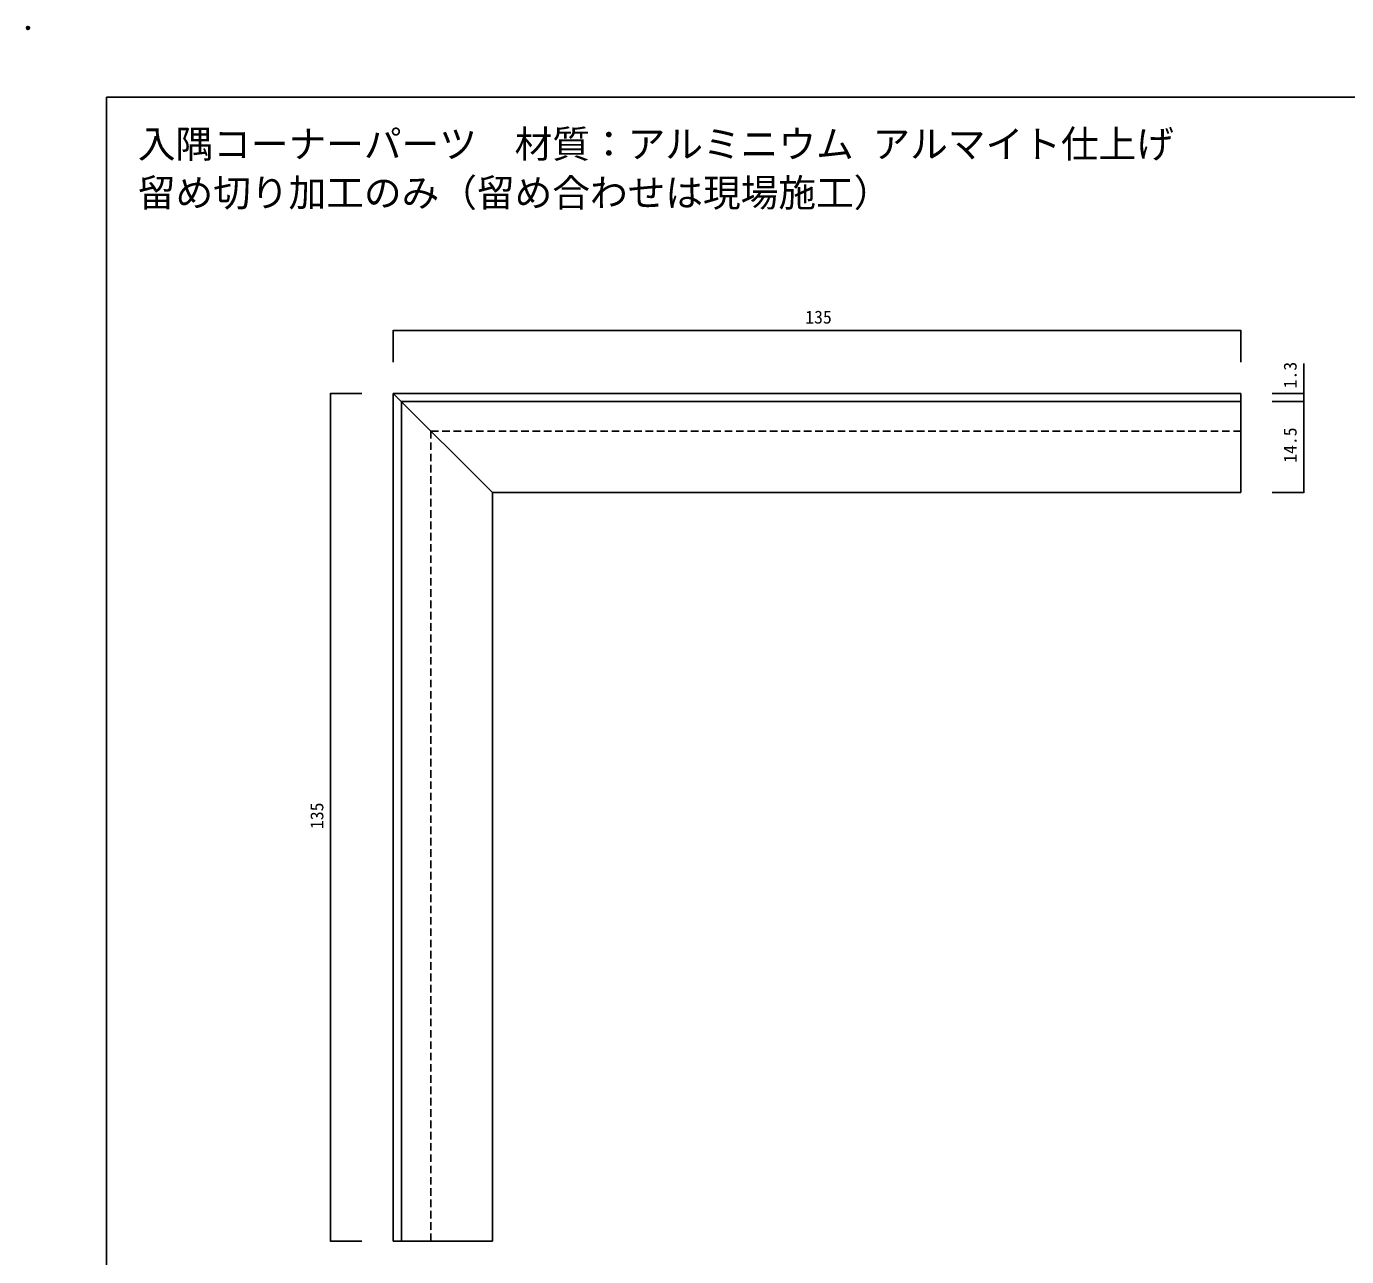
# Model space of a CAD drawing. Units: millimetres on the paper. Extents: x -210 to 210, y -149 to 149.
# Drawn here: x -210.2 to 0, y -47.2 to 148.8 of the extents above; entities that cross this region are included whole.
import ezdxf
from ezdxf.enums import TextEntityAlignment as Align

# ---------------------------------------------------------------- set-up
doc = ezdxf.new("R2010")
doc.units = ezdxf.units.MM
doc.header["$PDMODE"] = 32
doc.header["$PDSIZE"] = 0.5
doc.linetypes.add('DASHED1', pattern=[1.8, 1.2, -0.6])
for name, color, linetype in [('0-0', 7, 'Continuous'), ('1-0', 5, 'Continuous'), ('2-0', 5, 'Continuous'), ('3-0', 5, 'Continuous')]:
    doc.layers.add(name, color=color, linetype=linetype)
doc.styles.add('ＭＳ ゴシック', font='')
doc.styles.get('ＭＳ ゴシック').set_extended_font_data('MS Gothic')

msp = doc.modelspace()

# ---------------------------------------------------------------- linework, layer by layer
at = {"layer": '0-0', "color": 2}
for p, q in [((-197.5, -137.5), (-197.5, 137.5)), ((-197.5, 137.5), (197.5, 137.5))]:
    msp.add_line(p, q, dxfattribs=at)
at = {"layer": '0-0'}
msp.add_point((-210, 148.5), dxfattribs=at)
at = {"layer": '1-0', "color": 7}
for p, q in [((-151.835, 90.301), (-16.835, 90.301)), ((-136.035, 74.501), (-151.835, 90.301)), ((-16.835, 90.301), (-16.835, 74.501)), ((-136.035, 74.501), (-136.035, -44.699)), ((-136.035, 74.501), (-16.835, 74.501))]:
    msp.add_line(p, q, dxfattribs=at)
at = {"layer": '1-0', "color": 6, "linetype": 'DASHED1'}
for q in [(-145.835, -44.699), (-16.835, 84.301)]:
    msp.add_line((-145.835, 84.301), q, dxfattribs=at)
at = {"layer": '1-0', "color": 7}
for points in [[(-136.035, -44.699), (-151.835, -44.699), (-151.835, 90.301)], [(-150.535, -44.699), (-150.535, 89.001), (-16.835, 89.001)]]:
    msp.add_lwpolyline(points, dxfattribs=at)
at = {"layer": '2-0'}
for p, q in [((-151.835, 100.241), (-151.835, 100.361)), ((-151.835, 100.301), (-151.835, 95.301)), ((-151.835, 100.301), (-16.835, 100.301)), ((-16.835, 100.241), (-16.835, 100.361)), ((-16.835, 100.301), (-16.835, 95.301)), ((-6.835, 89.001), (-6.835, 95.052)), ((-161.835, 90.241), (-161.835, 90.361)), ((-161.835, -44.699), (-161.835, 90.301)), ((-161.835, 90.301), (-156.835, 90.301)), ((-6.835, 90.301), (-11.835, 90.301)), ((-6.835, 89.001), (-11.835, 89.001)), ((-6.835, 90.241), (-6.835, 90.361)), ((-6.835, 88.941), (-6.835, 89.061)), ((-6.835, 74.501), (-6.835, 89.001)), ((-6.835, 74.501), (-11.835, 74.501)), ((-6.835, 74.441), (-6.835, 74.561)), ((-161.835, -44.759), (-161.835, -44.639)), ((-161.835, -44.699), (-156.835, -44.699))]:
    msp.add_line(p, q, dxfattribs=at)

# ---------------------------------------------------------------- texts
at = {"layer": '2-0', "color": 7, "style": 'ＭＳ ゴシック'}
msp.add_text('135', height=2.069, dxfattribs=at).set_placement((-86.21, 100.801), align=Align.BOTTOM_LEFT)
for s, p in [('1.3', (-7.335, 91.103)), ('14.5', (-7.335, 79.251)), ('135', (-162.335, 20.926))]:
    msp.add_text(s, height=2.069, rotation=90, dxfattribs=at).set_placement(p, align=Align.BOTTOM_LEFT)
at = {"layer": '3-0', "color": 7, "style": 'ＭＳ ゴシック'}
for s, p in [('入隅コーナーパーツ\u3000材質：アルミニウム アルマイト仕上げ', (-192.5, 126.5)), ('留め切り加工のみ（留め合わせは現場施工）', (-192.5, 118.739))]:
    msp.add_text(s, height=4.399, dxfattribs=at).set_placement(p, align=Align.BOTTOM_LEFT)

doc.saveas('drawing.dxf')
